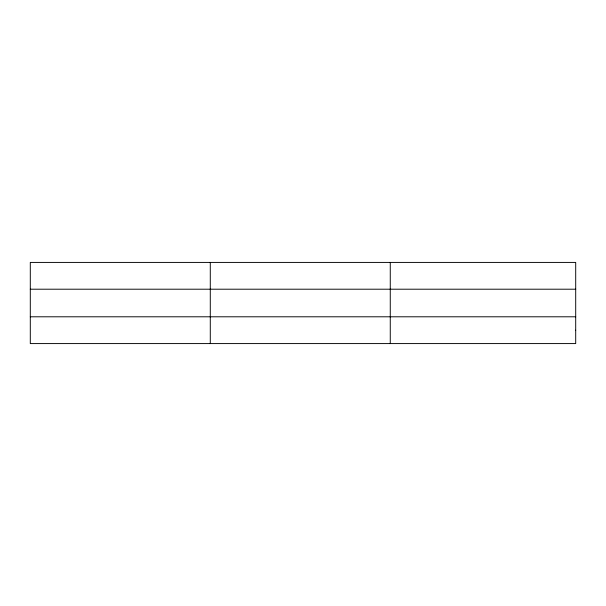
<?xml version="1.0" encoding="UTF-8"?>
<svg xmlns="http://www.w3.org/2000/svg" width="606" height="606" viewBox="0 0 606 606"><rect width="100%" height="100%" fill="white"/><g stroke="black" fill="none" stroke-linecap="round" stroke-linejoin="round"><path stroke-width="0.91" d="M210.282 343.579L210.282 262.421M390.264 343.579L390.264 262.421M30.3 289.206L575.7 289.206M30.3 316.794L575.7 316.794M575.7 330.187L575.7 343.579L30.3 343.579L30.3 262.421L575.7 262.421L575.7 330.187"/></g></svg>
